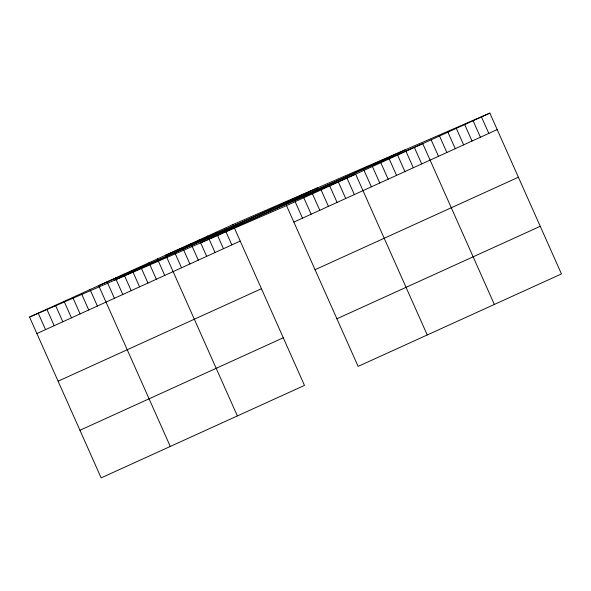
<?xml version="1.0" encoding="UTF-8"?>
<svg xmlns="http://www.w3.org/2000/svg" width="591" height="591" viewBox="0 0 591 591"><rect width="100%" height="100%" fill="white"/><g stroke="black" fill="none" stroke-linecap="round" stroke-linejoin="round"><path stroke-width="0.89" d="M29.55 317.072L232.884 224.595L489.85 113.117L561.45 273.929L358.116 366.405L286.517 205.594L29.55 317.072L101.15 477.883L304.483 385.406L232.884 224.595M114.351 280.282L317.685 187.805M201.716 242.384L405.049 149.9M286.517 205.594L489.85 113.117M36.893 333.56L240.227 241.084M293.86 222.083L497.194 129.606M58.095 381.188L261.429 288.711M315.062 269.71L518.396 177.234M79.948 430.263L283.281 337.779M336.907 318.778L540.248 226.301M481.466 116.929L488.809 133.418M473.073 120.741L480.417 137.238M464.689 124.561L472.032 141.05M456.304 128.373L463.647 144.869M447.912 132.185L455.255 148.681M439.527 136.004L446.87 152.493M431.135 139.816L438.478 156.312M494.349 304.446L422.75 143.635L165.783 255.113L237.383 415.924M414.365 147.447L421.708 163.936M405.973 151.259L413.316 167.755M397.588 155.078L404.931 171.567M389.203 158.89L396.546 175.387M380.811 162.71L388.154 179.199M372.426 166.522L379.769 183.011M364.034 170.334L371.377 186.83M427.249 334.964L355.649 174.153L98.682 285.63L170.282 446.441M347.006 178.083L354.349 194.572M338.37 182.013L345.713 198.502M329.726 185.943L337.069 202.432M321.083 189.874L328.426 206.362M312.44 193.804L319.783 210.293M303.796 197.734L311.139 214.223M295.16 201.664L302.503 218.153M224.499 228.407L231.842 244.903M216.107 232.219L223.45 248.715M207.722 236.038L215.065 252.527M199.337 239.85L206.68 256.346M190.945 243.669L198.288 260.158M182.56 247.481L189.903 263.97M174.175 251.293L181.518 267.789M157.398 258.924L164.741 275.421M149.006 262.744L156.349 279.233M140.621 266.556L147.964 283.045M132.236 270.368L139.579 286.864M123.844 274.187L131.187 290.676M115.459 277.999L122.802 294.488M107.074 281.811L114.418 298.307M90.039 289.56L97.382 306.049M81.403 293.491L88.746 309.98M72.759 297.421L80.103 313.91M64.116 301.351L71.459 317.84M55.473 305.281L62.816 321.77M46.837 309.211L54.18 325.7M38.193 313.141L45.537 329.63"/></g></svg>
